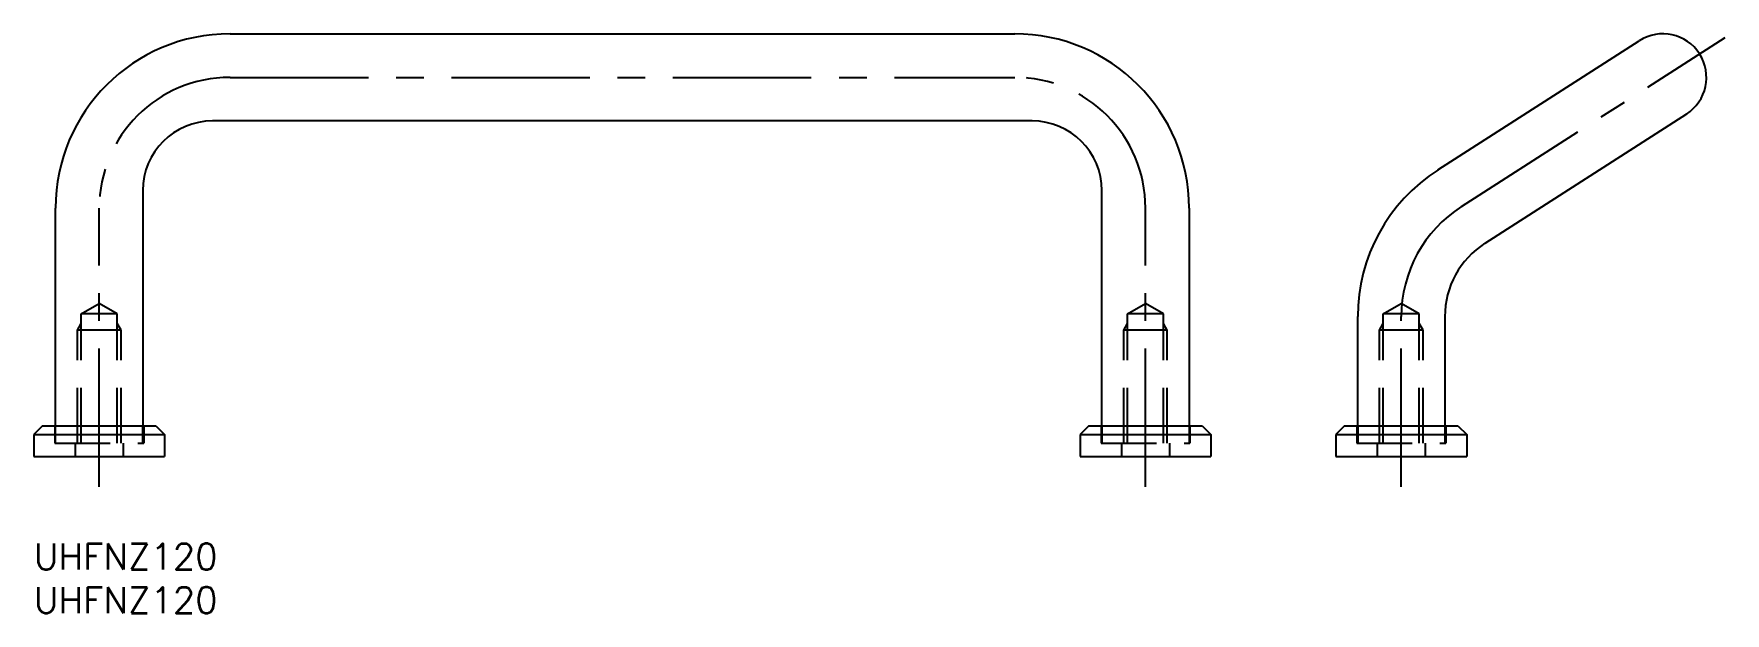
# Model space of a CAD drawing. Extents: x 0 to 194, y -8 to 58.
import ezdxf

# ---------------------------------------------------------------- set-up
doc = ezdxf.new("R2010")
doc.units = 0
doc.header["$LTSCALE"] = 0.5
doc.linetypes.add('CENTER', pattern=[50.8, 31.75, -6.35, 6.35, -6.35])
doc.linetypes.add('DASHED', pattern=[19.05, 12.7, -6.35])
for name, color, linetype in [('MSM_CENTER', 1, 'CENTER'), ('MSM_CONTINUOUS', 7, 'CONTINUOUS'), ('MSM_DASHED', 4, 'DASHED'), ('MSM_PART_NUMBER', 7, 'CONTINUOUS')]:
    doc.layers.add(name, color=color, linetype=linetype)
doc.styles.get("Standard").update_dxf_attribs({"font": 'txt.shx', "height": 3, "bigfont": 'bigfont.shx'})

# ---------------------------------------------------------------- blocks, each defined once
blk = doc.blocks.new('*U6')
at = {"layer": 'MSM_PART_NUMBER'}
blk.add_text('UHFNZ120', height=3, dxfattribs=at).set_placement((0, -3))
blk = doc.blocks.new('*U7')
at = {"layer": 'MSM_PART_NUMBER'}
blk.add_text('UHFNZ120', height=3, dxfattribs=at).set_placement((0, -8))

msp = doc.modelspace()

# ---------------------------------------------------------------- linework, layer by layer
at = {"layer": 'MSM_CENTER'}
for p, q in [((163.73, 38.66), (193.99, 58.09)), ((22.5, 53.5), (112.5, 53.5)), ((7.5, 6.5), (7.5, 38.5)), ((127.5, 6.5), (127.5, 38.5)), ((156.84, 6.5), (156.84, 26.04))]:
    msp.add_line(p, q, dxfattribs=at)
for centre, start, end in [((22.5, 38.5), 90, 180), ((112.5, 38.5), 0, 90), ((171.84, 26.04), 122.7126, 180)]:
    msp.add_arc(centre, 15, start, end, dxfattribs=at)
at = {"layer": 'MSM_CONTINUOUS'}
for p, q in [((22.5, 58.5), (112.5, 58.5)), ((161.03, 42.87), (184.13, 57.71)), ((114.5, 48.5), (20.5, 48.5)), ((189.54, 49.29), (166.43, 34.45)), ((12.5, 40.5), (12.5, 13.5)), ((122.5, 13.5), (122.5, 40.5)), ((2.5, 13.5), (2.5, 38.5)), ((132.5, 38.5), (132.5, 13.5)), ((151.84, 13.5), (151.84, 26.04)), ((161.84, 26.04), (161.84, 13.5)), ((1, 13.5), (0, 12.5)), ((0, 12.5), (15, 12.5)), ((0, 12.5), (0, 10)), ((1, 13.5), (14, 13.5)), ((14, 13.5), (15, 12.5)), ((15, 12.5), (15, 10)), ((121, 13.5), (120, 12.5)), ((120, 12.5), (135, 12.5)), ((120, 12.5), (120, 10)), ((121, 13.5), (134, 13.5)), ((134, 13.5), (135, 12.5)), ((135, 12.5), (135, 10)), ((150.34, 13.5), (149.34, 12.5)), ((149.34, 12.5), (164.34, 12.5)), ((149.34, 12.5), (149.34, 10)), ((150.34, 13.5), (163.34, 13.5)), ((163.34, 13.5), (164.34, 12.5)), ((164.34, 12.5), (164.34, 10)), ((0, 10), (15, 10)), ((120, 11.25), (120, 11.25)), ((120, 10), (135, 10)), ((149.34, 10), (164.34, 10))]:
    msp.add_line(p, q, dxfattribs=at)
for centre, radius, start, end in [((22.5, 38.5), 20, 90, 180), ((112.5, 38.5), 20, 0, 90), ((186.84, 53.5), 5, 302.7126, 122.7126), ((20.5, 40.5), 8, 90, 180), ((114.5, 40.5), 8, 0, 90), ((171.84, 26.04), 20, 122.7126, 180), ((171.84, 26.04), 10, 122.7126, 180)]:
    msp.add_arc(centre, radius, start, end, dxfattribs=at)
at = {"layer": 'MSM_DASHED'}
for p, q in [((5.43, 26.35), (7.5, 27.54)), ((9.57, 26.35), (7.5, 27.54)), ((125.43, 26.35), (127.5, 27.54)), ((129.57, 26.35), (127.5, 27.54)), ((154.77, 26.35), (156.84, 27.54)), ((158.9, 26.35), (156.84, 27.54)), ((5, 24.5), (5.43, 25.25)), ((5.43, 11.5), (5.43, 26.35)), ((9.57, 26.35), (5.43, 26.35)), ((9.57, 11.5), (9.57, 26.35)), ((10, 24.5), (9.57, 25.25)), ((125, 24.5), (125.43, 25.25)), ((129.57, 26.35), (125.43, 26.35)), ((125.43, 11.5), (125.43, 26.35)), ((129.57, 11.5), (129.57, 26.35)), ((130, 24.5), (129.57, 25.25)), ((154.34, 24.5), (154.77, 25.25)), ((158.9, 26.35), (154.77, 26.35)), ((154.77, 11.5), (154.77, 26.35)), ((158.9, 11.5), (158.9, 26.35)), ((159.34, 24.5), (158.9, 25.25)), ((5, 11.5), (5, 24.5)), ((10, 24.5), (5, 24.5)), ((10, 11.5), (10, 24.5)), ((130, 24.5), (125, 24.5)), ((125, 11.5), (125, 24.5)), ((130, 11.5), (130, 24.5)), ((159.34, 24.5), (154.34, 24.5)), ((154.34, 11.5), (154.34, 24.5)), ((159.34, 11.5), (159.34, 24.5)), ((2.4, 13.5), (2.4, 11.5)), ((2.5, 11.5), (2.5, 13.5)), ((12.5, 11.5), (12.5, 13.5)), ((12.6, 13.5), (12.6, 11.5)), ((122.4, 13.5), (122.4, 11.5)), ((122.5, 13.5), (122.5, 11.5)), ((132.5, 13.5), (132.5, 11.5)), ((132.6, 13.5), (132.6, 11.5)), ((151.74, 13.5), (151.74, 11.5)), ((151.84, 13.5), (151.84, 11.5)), ((161.84, 13.5), (161.84, 11.5)), ((161.94, 13.5), (161.94, 11.5)), ((2.4, 11.5), (12.6, 11.5)), ((4.75, 11.5), (4.75, 10)), ((10.25, 11.5), (10.25, 10)), ((122.4, 11.5), (132.6, 11.5)), ((124.75, 11.5), (124.75, 10)), ((130.25, 11.5), (130.25, 10)), ((151.74, 11.5), (161.94, 11.5)), ((154.09, 11.5), (154.09, 10)), ((159.59, 11.5), (159.59, 10))]:
    msp.add_line(p, q, dxfattribs=at)

# ---------------------------------------------------------------- block references
at = {"layer": 'MSM_CONTINUOUS'}
for name in ['*U6', '*U7']:
    msp.add_blockref(name, (0, 0), dxfattribs=at)

doc.saveas('drawing.dxf')
